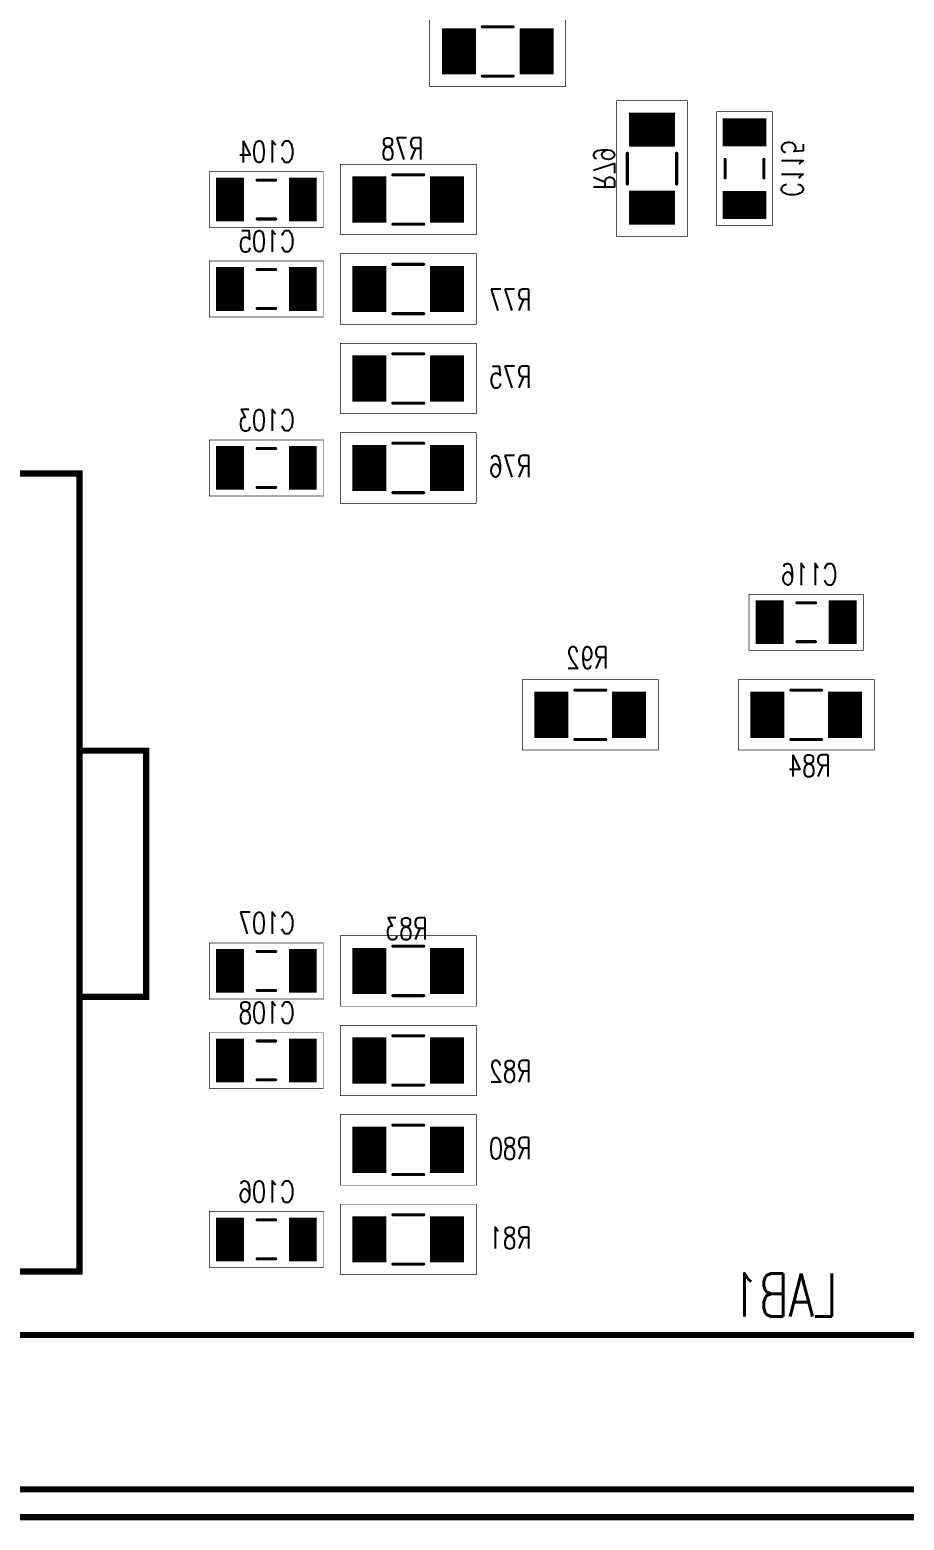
# Model space of a CAD drawing. Extents: x -0.16 to 8.87, y -0.15 to 6.46.
# Drawn here: x 5.691 to 7.109, y -0.005 to 2.41 of the extents above; entities that cross this region are included whole.
import ezdxf
from ezdxf.enums import TextEntityAlignment as Align

# ---------------------------------------------------------------- set-up
doc = ezdxf.new("R2010")
doc.units = 0
doc.linetypes.add('KEEPOUT_00011100$0', pattern=[2, 1, 1])
for name, color, linetype in [('BOARD_OUTLINE_00', 4, 'CONTINUOUS'), ('DRIL_NPLTE_THRU_01', 146, 'CONTINUOUS'), ('DRIL_NPLTE_THRU_02', 3, 'CONTINUOUS'), ('DRIL_NPLTE_THRU_03', 2, 'CONTINUOUS'), ('DRIL_NPLTE_THRU_04', 23, 'CONTINUOUS'), ('DRIL_PLTE_THRU_01', 146, 'CONTINUOUS'), ('DRIL_PLTE_THRU_02', 3, 'CONTINUOUS'), ('DRIL_PLTE_THRU_03', 2, 'CONTINUOUS'), ('DRIL_PLTE_THRU_04', 23, 'CONTINUOUS'), ('DRIL_SYMBOL', 4, 'CONTINUOUS'), ('KEEPOUT_-1', 4, 'CONTINUOUS'), ('KEEPOUT_-2', 2, 'CONTINUOUS'), ('KEEPOUT_01', 2, 'CONTINUOUS'), ('PADS_BOT', 231, 'CONTINUOUS'), ('PADS_INNER', 130, 'CONTINUOUS'), ('PADS_TOP', 130, 'CONTINUOUS'), ('PART_BOT_2DLINE_26', 43, 'CONTINUOUS'), ('PART_BOT_2DLINE_27', 136, 'CONTINUOUS'), ('PART_NAME_29', 183, 'CONTINUOUS'), ('TAG_00', 4, 'CONTINUOUS'), ('TAG_01', 4, 'CONTINUOUS')]:
    doc.layers.add(name, color=color, linetype=linetype)
doc.styles.add('W0$01', font='simplex', dxfattribs={"width": 0.75})

# ---------------------------------------------------------------- blocks, each defined once
blk = doc.blocks.new('BOARD_3')
at = {"layer": 'BOARD_OUTLINE_00', "const_width": 0.01}
blk.add_lwpolyline([(0, 0), (8.7, 0), (8.7, 4), (5.459, 4), (5.459, 6.316), (2.9, 6.316), (2.9, 4), (0, 4)], close=True, dxfattribs=at)
blk = doc.blocks.new('SMOOTH_0$005')
at = {"const_width": 0.0025}
blk.add_lwpolyline([(-0.00125, 0, 1), (0.00125, 0, 1)], format="xyb", close=True, dxfattribs=at)
blk = doc.blocks.new('SMOOTH_0$001')
at = {"const_width": 0.0005}
blk.add_lwpolyline([(-0.00025, 0, 1), (0.00025, 0, 1)], format="xyb", close=True, dxfattribs=at)
blk = doc.blocks.new('PART_BODY_BOT_7')
at = {"layer": 'PART_BOT_2DLINE_26', "const_width": 0.005}
for points in [[(-0.015, 0.0315), (0.015, 0.0315)], [(-0.015, -0.0315), (0.015, -0.0315)]]:
    blk.add_lwpolyline(points, dxfattribs=at)
at = {"layer": 'PART_BOT_2DLINE_27', "const_width": 0.001}
blk.add_lwpolyline([(-0.09252, -0.04528), (0.09252, -0.04528), (0.09252, 0.04528), (-0.09252, 0.04528)], close=True, dxfattribs=at)
at = {"layer": 'PART_BOT_2DLINE_26'}
for p in [(-0.015, 0.0315), (0.015, 0.0315), (-0.015, -0.0315), (0.015, -0.0315)]:
    blk.add_blockref('SMOOTH_0$005', p, dxfattribs=at)
at = {"layer": 'PART_BOT_2DLINE_27'}
for p in [(-0.09252, 0.04528), (0.09252, 0.04528), (-0.09252, -0.04528), (0.09252, -0.04528)]:
    blk.add_blockref('SMOOTH_0$001', p, dxfattribs=at)
blk = doc.blocks.new('DRIL_HOLE_0')
blk.add_lwpolyline([(0, 0, 1), (0, 0, 1)], format="xyb", close=True)
blk = doc.blocks.new('PAD_1')
blk.add_lwpolyline([(0, 0, 1), (0, 0, 1)], format="xyb", close=True)
blk = doc.blocks.new('PAD_3')
at = {"const_width": 0.0453}
blk.add_lwpolyline([(-0.0354, 0), (0.0354, 0)], dxfattribs=at)
blk = doc.blocks.new('STK_BOT_17')
at = {"layer": 'DRIL_NPLTE_THRU_01'}
blk.add_blockref('DRIL_HOLE_0', (0, 0), dxfattribs=at)
at = {"layer": 'DRIL_NPLTE_THRU_02'}
blk.add_blockref('DRIL_HOLE_0', (0, 0), dxfattribs=at)
at = {"layer": 'DRIL_NPLTE_THRU_03'}
blk.add_blockref('DRIL_HOLE_0', (0, 0), dxfattribs=at)
at = {"layer": 'DRIL_NPLTE_THRU_04'}
blk.add_blockref('DRIL_HOLE_0', (0, 0), dxfattribs=at)
at = {"layer": 'PADS_BOT', "rotation": 90}
blk.add_blockref('PAD_3', (0, 0), dxfattribs=at)
at = {"layer": 'PADS_INNER'}
blk.add_blockref('PAD_1', (0, 0), dxfattribs=at)
at = {"layer": 'PADS_TOP'}
blk.add_blockref('PAD_1', (0, 0), dxfattribs=at)
blk = doc.blocks.new('SYM_BOT_5')
for name, p in [('STK_BOT_17', (-0.05906, 0)), ('STK_BOT_17', (0.05906, 0)), ('PART_BODY_BOT_7', (0, 0))]:
    blk.add_blockref(name, p)
blk = doc.blocks.new('PART_BOT_69')
blk.add_blockref('SYM_BOT_5', (0, 0))
at = {"layer": 'PART_NAME_29', "style": 'W0$01', "width": 0.75}
blk.add_text('C103', height=0.035, dxfattribs=at).set_placement((0, 0.06), align=Align.CENTER)
blk = doc.blocks.new('PART_BOT_70')
blk.add_blockref('SYM_BOT_5', (0, 0))
at = {"layer": 'PART_NAME_29', "style": 'W0$01', "width": 0.75}
blk.add_text('C104', height=0.035, dxfattribs=at).set_placement((0, 0.06), align=Align.CENTER)
blk = doc.blocks.new('PART_BOT_71')
blk.add_blockref('SYM_BOT_5', (0, 0))
at = {"layer": 'PART_NAME_29', "style": 'W0$01', "width": 0.75}
blk.add_text('C106', height=0.035, dxfattribs=at).set_placement((0, 0.06), align=Align.CENTER)
blk = doc.blocks.new('PART_BOT_72')
blk.add_blockref('SYM_BOT_5', (0, 0))
at = {"layer": 'PART_NAME_29', "style": 'W0$01', "width": 0.75}
blk.add_text('C107', height=0.035, dxfattribs=at).set_placement((0, 0.06), align=Align.CENTER)
blk = doc.blocks.new('PART_BOT_76')
blk.add_blockref('SYM_BOT_5', (0, 0))
at = {"layer": 'PART_NAME_29', "style": 'W0$01', "width": 0.75}
blk.add_text('C105', height=0.035, dxfattribs=at).set_placement((0, 0.06), align=Align.CENTER)
blk = doc.blocks.new('PART_BOT_77')
blk.add_blockref('SYM_BOT_5', (0, 0))
at = {"layer": 'PART_NAME_29', "style": 'W0$01', "width": 0.75}
blk.add_text('C108', height=0.035, dxfattribs=at).set_placement((0, 0.06), align=Align.CENTER)
blk = doc.blocks.new('PART_BOT_80')
blk.add_blockref('SYM_BOT_5', (0, 0))
at = {"layer": 'PART_NAME_29', "style": 'W0$01', "width": 0.75}
blk.add_text('C115', height=0.035, rotation=180, dxfattribs=at).set_placement((0, -0.06), align=Align.CENTER)
blk = doc.blocks.new('PART_BOT_81')
blk.add_blockref('SYM_BOT_5', (0, 0))
at = {"layer": 'PART_NAME_29', "style": 'W0$01', "width": 0.75}
blk.add_text('C116', height=0.035, rotation=180, dxfattribs=at).set_placement((0.005, -0.06), align=Align.CENTER)
blk = doc.blocks.new('SMOOTH_0$01')
at = {"const_width": 0.005}
blk.add_lwpolyline([(-0.0025, 0, 1), (0.0025, 0, 1)], format="xyb", close=True, dxfattribs=at)
blk = doc.blocks.new('PART_BODY_BOT_11')
at = {"layer": 'KEEPOUT_-1', "linetype": 'KEEPOUT_00011100$0'}
for points in [[(-0.057, 0.305, 1), (-0.337, 0.305, 1)], [(-0.057, -1.293, 1), (-0.337, -1.293, 1)]]:
    blk.add_lwpolyline(points, format="xyb", close=True, dxfattribs=at)
at = {"layer": 'KEEPOUT_-2', "linetype": 'KEEPOUT_00011100$0'}
for points in [[(-0.032, 0.305, 1), (-0.362, 0.305, 1)], [(-0.032, -1.293, 1), (-0.362, -1.293, 1)]]:
    blk.add_lwpolyline(points, format="xyb", close=True, dxfattribs=at)
at = {"layer": 'KEEPOUT_01', "linetype": 'KEEPOUT_00011100$0'}
for points in [[(-0.112, 0.305, 1), (-0.282, 0.305, 1)], [(-0.112, -1.293, 1), (-0.282, -1.293, 1)]]:
    blk.add_lwpolyline(points, format="xyb", close=True, dxfattribs=at)
at = {"layer": 'PART_BOT_2DLINE_26', "const_width": 0.01}
for points in [[(-0.3475, 0.157), (-0.3475, 0.294, -0.414214), (-0.1985, 0.443), (-0.1965, 0.443, -0.414214), (-0.0475, 0.294), (-0.0475, 0.157)], [(-0.3465, -1.145), (-0.3465, -1.284, 0.414214), (-0.1975, -1.433), (-0.1955, -1.433, 0.414214), (-0.0465, -1.284), (-0.0465, -1.145)]]:
    blk.add_lwpolyline(points, format="xyb", dxfattribs=at)
for points in [[(-0.566, 0.152), (0.172, 0.152), (0.172, -1.141), (-0.566, -1.141)], [(-0.566, -0.293), (-0.674, -0.293), (-0.674, -0.692), (-0.566, -0.692)]]:
    blk.add_lwpolyline(points, close=True, dxfattribs=at)
for points in [[(-0.296, 0.07), (-0.336, 0.15)], [(-0.296, 0.07), (-0.256, 0.15)], [(-0.101, 0.07), (-0.141, 0.15)], [(-0.101, 0.07), (-0.061, 0.15)], [(0.172, -0.293), (0.28, -0.293), (0.28, -0.692), (0.172, -0.692)]]:
    blk.add_lwpolyline(points, dxfattribs=at)
at = {"layer": 'TAG_00'}
blk.add_lwpolyline([(0, 0), (0, 0)], dxfattribs=at)
blk.add_lwpolyline([(0, 0), (0, 0)], dxfattribs=at)
at = {"layer": 'TAG_01'}
blk.add_lwpolyline([(0, 0), (0, 0)], dxfattribs=at)
blk.add_lwpolyline([(0, 0), (0, 0)], dxfattribs=at)
at = {"layer": 'PART_BOT_2DLINE_26'}
for p in [(-0.3475, 0.294), (-0.566, 0.152), (-0.3475, 0.157), (-0.336, 0.15), (-0.256, 0.15), (-0.141, 0.15), (-0.061, 0.15), (0.172, 0.152), (-0.296, 0.07), (-0.296, 0.07), (-0.101, 0.07), (-0.101, 0.07), (-0.674, -0.293), (-0.566, -0.293), (0.172, -0.293), (0.28, -0.293), (-0.674, -0.692), (-0.566, -0.692), (0.172, -0.692), (0.28, -0.692), (-0.566, -1.141), (-0.3465, -1.145), (0.172, -1.141), (-0.3465, -1.284)]:
    blk.add_blockref('SMOOTH_0$01', p, dxfattribs=at)
blk = doc.blocks.new('DRIL_SYMBOL_0$063')
at = {"layer": 'DRIL_SYMBOL', "const_width": 0.002}
for points in [[(-0.01, 0), (0.01, 0)], [(0, -0.01), (0, 0.01)]]:
    blk.add_lwpolyline(points, dxfattribs=at)
blk = doc.blocks.new('DRIL_HOLE_0$063')
at = {"const_width": 0.0315}
blk.add_lwpolyline([(-0.01575, 0, 1), (0.01575, 0, 1)], format="xyb", close=True, dxfattribs=at)
blk.add_blockref('DRIL_SYMBOL_0$063', (0, 0))
blk = doc.blocks.new('PAD_8')
at = {"const_width": 0.0585}
blk.add_lwpolyline([(0, -0.02925, 1), (0, 0.02925, 1)], format="xyb", close=True, dxfattribs=at)
blk = doc.blocks.new('PAD_9')
at = {"const_width": 0.117}
blk.add_lwpolyline([(-0.0585, 0), (0.0585, 0)], dxfattribs=at)
blk = doc.blocks.new('STK_BOT_23')
at = {"layer": 'DRIL_PLTE_THRU_01'}
blk.add_blockref('DRIL_HOLE_0$063', (0, 0), dxfattribs=at)
at = {"layer": 'DRIL_PLTE_THRU_02'}
blk.add_blockref('DRIL_HOLE_0$063', (0, 0), dxfattribs=at)
at = {"layer": 'DRIL_PLTE_THRU_03'}
blk.add_blockref('DRIL_HOLE_0$063', (0, 0), dxfattribs=at)
at = {"layer": 'DRIL_PLTE_THRU_04'}
blk.add_blockref('DRIL_HOLE_0$063', (0, 0), dxfattribs=at)
at = {"layer": 'PADS_BOT'}
blk.add_blockref('PAD_9', (0, 0), dxfattribs=at)
at = {"layer": 'PADS_INNER'}
blk.add_blockref('PAD_8', (0, 0), dxfattribs=at)
at = {"layer": 'PADS_TOP'}
blk.add_blockref('PAD_9', (0, 0), dxfattribs=at)
blk = doc.blocks.new('STK_BOT_22')
at = {"layer": 'DRIL_PLTE_THRU_01'}
blk.add_blockref('DRIL_HOLE_0$063', (0, 0), dxfattribs=at)
at = {"layer": 'DRIL_PLTE_THRU_02'}
blk.add_blockref('DRIL_HOLE_0$063', (0, 0), dxfattribs=at)
at = {"layer": 'DRIL_PLTE_THRU_03'}
blk.add_blockref('DRIL_HOLE_0$063', (0, 0), dxfattribs=at)
at = {"layer": 'DRIL_PLTE_THRU_04'}
blk.add_blockref('DRIL_HOLE_0$063', (0, 0), dxfattribs=at)
at = {"layer": 'PADS_BOT'}
blk.add_blockref('PAD_8', (0, 0), dxfattribs=at)
at = {"layer": 'PADS_INNER'}
blk.add_blockref('PAD_8', (0, 0), dxfattribs=at)
at = {"layer": 'PADS_TOP'}
blk.add_blockref('PAD_8', (0, 0), dxfattribs=at)
blk = doc.blocks.new('DRIL_SYMBOL_0$13')
at = {"layer": 'DRIL_SYMBOL', "const_width": 0.002}
for points in [[(-0.01, 0), (0.01, 0)], [(0, -0.01), (0, 0.01)]]:
    blk.add_lwpolyline(points, dxfattribs=at)
blk = doc.blocks.new('DRIL_HOLE_0$13')
at = {"const_width": 0.065}
blk.add_lwpolyline([(-0.0325, 0, 1), (0.0325, 0, 1)], format="xyb", close=True, dxfattribs=at)
blk.add_blockref('DRIL_SYMBOL_0$13', (0, 0))
blk = doc.blocks.new('PAD_10')
at = {"const_width": 0.065}
blk.add_lwpolyline([(0, -0.0325, 1), (0, 0.0325, 1)], format="xyb", close=True, dxfattribs=at)
blk = doc.blocks.new('STK_BOT_24')
at = {"layer": 'DRIL_NPLTE_THRU_01'}
blk.add_blockref('DRIL_HOLE_0$13', (0, 0), dxfattribs=at)
at = {"layer": 'DRIL_NPLTE_THRU_02'}
blk.add_blockref('DRIL_HOLE_0$13', (0, 0), dxfattribs=at)
at = {"layer": 'DRIL_NPLTE_THRU_03'}
blk.add_blockref('DRIL_HOLE_0$13', (0, 0), dxfattribs=at)
at = {"layer": 'DRIL_NPLTE_THRU_04'}
blk.add_blockref('DRIL_HOLE_0$13', (0, 0), dxfattribs=at)
at = {"layer": 'PADS_BOT'}
blk.add_blockref('PAD_10', (0, 0), dxfattribs=at)
at = {"layer": 'PADS_INNER'}
blk.add_blockref('PAD_10', (0, 0), dxfattribs=at)
at = {"layer": 'PADS_TOP'}
blk.add_blockref('PAD_10', (0, 0), dxfattribs=at)
blk = doc.blocks.new('SYM_BOT_9')
for name, p in [('PART_BODY_BOT_11', (0, 0)), ('STK_BOT_24', (-0.197, 0.305)), ('STK_BOT_22', (-0.394, 0)), ('STK_BOT_22', (-0.197, 0)), ('STK_BOT_23', (0, 0)), ('STK_BOT_22', (-0.394, -0.197)), ('STK_BOT_22', (-0.197, -0.197)), ('STK_BOT_22', (0, -0.197)), ('STK_BOT_22', (-0.394, -0.394)), ('STK_BOT_22', (-0.197, -0.394)), ('STK_BOT_22', (0, -0.394)), ('STK_BOT_22', (-0.394, -0.591)), ('STK_BOT_22', (-0.197, -0.591)), ('STK_BOT_22', (0, -0.591)), ('STK_BOT_22', (-0.394, -0.788)), ('STK_BOT_22', (-0.197, -0.788)), ('STK_BOT_22', (0, -0.788)), ('STK_BOT_22', (-0.394, -0.985)), ('STK_BOT_22', (-0.197, -0.985)), ('STK_BOT_22', (0, -0.985)), ('STK_BOT_24', (-0.197, -1.293))]:
    blk.add_blockref(name, p)
blk = doc.blocks.new('PART_BOT_127')
blk.add_blockref('SYM_BOT_9', (0, 0))
at = {"layer": 'PART_NAME_29', "style": 'W0$01', "width": 0.75}
blk.add_text('JP1', height=0.07, rotation=180, dxfattribs=at).set_placement((-0.56, 0.275), align=Align.CENTER)
blk = doc.blocks.new('PART_BODY_BOT_21')
at = {"layer": 'PART_BOT_2DLINE_26', "const_width": 0.005}
for points in [[(-0.025, 0.04), (0.025, 0.04)], [(-0.025, -0.04), (0.025, -0.04)]]:
    blk.add_lwpolyline(points, dxfattribs=at)
at = {"layer": 'PART_BOT_2DLINE_27', "const_width": 0.001}
blk.add_lwpolyline([(-0.11024, -0.05709), (0.11024, -0.05709), (0.11024, 0.05709), (-0.11024, 0.05709)], close=True, dxfattribs=at)
at = {"layer": 'PART_BOT_2DLINE_26'}
for p in [(-0.025, 0.04), (0.025, 0.04), (-0.025, -0.04), (0.025, -0.04)]:
    blk.add_blockref('SMOOTH_0$005', p, dxfattribs=at)
at = {"layer": 'PART_BOT_2DLINE_27'}
for p in [(-0.11024, 0.05709), (0.11024, 0.05709), (-0.11024, -0.05709), (0.11024, -0.05709)]:
    blk.add_blockref('SMOOTH_0$001', p, dxfattribs=at)
blk = doc.blocks.new('PAD_21')
at = {"const_width": 0.0551}
blk.add_lwpolyline([(-0.0374, 0), (0.0374, 0)], dxfattribs=at)
blk = doc.blocks.new('STK_BOT_39')
at = {"layer": 'DRIL_NPLTE_THRU_01'}
blk.add_blockref('DRIL_HOLE_0', (0, 0), dxfattribs=at)
at = {"layer": 'DRIL_NPLTE_THRU_02'}
blk.add_blockref('DRIL_HOLE_0', (0, 0), dxfattribs=at)
at = {"layer": 'DRIL_NPLTE_THRU_03'}
blk.add_blockref('DRIL_HOLE_0', (0, 0), dxfattribs=at)
at = {"layer": 'DRIL_NPLTE_THRU_04'}
blk.add_blockref('DRIL_HOLE_0', (0, 0), dxfattribs=at)
at = {"layer": 'PADS_BOT', "rotation": 90}
blk.add_blockref('PAD_21', (0, 0), dxfattribs=at)
at = {"layer": 'PADS_INNER'}
blk.add_blockref('PAD_1', (0, 0), dxfattribs=at)
at = {"layer": 'PADS_TOP'}
blk.add_blockref('PAD_1', (0, 0), dxfattribs=at)
blk = doc.blocks.new('SYM_BOT_19')
for name, p in [('PART_BODY_BOT_21', (0, 0)), ('STK_BOT_39', (-0.06299, 0)), ('STK_BOT_39', (0.06299, 0))]:
    blk.add_blockref(name, p)
blk = doc.blocks.new('PART_BOT_182')
blk.add_blockref('SYM_BOT_19', (0, 0))
at = {"layer": 'PART_NAME_29', "style": 'W0$01', "width": 0.75}
blk.add_text('R91', height=0.035, rotation=180, dxfattribs=at).set_placement((0.005, -0.07), align=Align.CENTER)
blk = doc.blocks.new('PART_BOT_183')
blk.add_blockref('SYM_BOT_19', (0, 0))
at = {"layer": 'PART_NAME_29', "style": 'W0$01', "width": 0.75}
blk.add_text('R92', height=0.035, rotation=180, dxfattribs=at).set_placement((-0.005, -0.075), align=Align.CENTER)
blk = doc.blocks.new('PART_BOT_211')
blk.add_blockref('SYM_BOT_19', (0, 0))
at = {"layer": 'PART_NAME_29', "style": 'W0$01', "width": 0.75}
blk.add_text('R75', height=0.035, rotation=180, dxfattribs=at).set_placement((0.165, 0.015), align=Align.CENTER)
blk = doc.blocks.new('PART_BOT_212')
blk.add_blockref('SYM_BOT_19', (0, 0))
at = {"layer": 'PART_NAME_29', "style": 'W0$01', "width": 0.75}
blk.add_text('R76', height=0.035, dxfattribs=at).set_placement((-0.165, -0.015), align=Align.CENTER)
blk = doc.blocks.new('PART_BOT_213')
blk.add_blockref('SYM_BOT_19', (0, 0))
at = {"layer": 'PART_NAME_29', "style": 'W0$01', "width": 0.75}
blk.add_text('R77', height=0.035, rotation=180, dxfattribs=at).set_placement((0.165, 0.035), align=Align.CENTER)
blk = doc.blocks.new('PART_BOT_214')
blk.add_blockref('SYM_BOT_19', (0, 0))
at = {"layer": 'PART_NAME_29', "style": 'W0$01', "width": 0.75}
blk.add_text('R78', height=0.035, dxfattribs=at).set_placement((0.01, 0.065), align=Align.CENTER)
blk = doc.blocks.new('PART_BOT_215')
blk.add_blockref('SYM_BOT_19', (0, 0))
at = {"layer": 'PART_NAME_29', "style": 'W0$01', "width": 0.75}
blk.add_text('R79', height=0.035, rotation=180, dxfattribs=at).set_placement((0, 0.095), align=Align.CENTER)
blk = doc.blocks.new('PART_BOT_217')
blk.add_blockref('SYM_BOT_19', (0, 0))
at = {"layer": 'PART_NAME_29', "style": 'W0$01', "width": 0.75}
blk.add_text('R80', height=0.035, rotation=180, dxfattribs=at).set_placement((0.165, 0.015), align=Align.CENTER)
blk = doc.blocks.new('PART_BOT_218')
blk.add_blockref('SYM_BOT_19', (0, 0))
at = {"layer": 'PART_NAME_29', "style": 'W0$01', "width": 0.75}
blk.add_text('R81', height=0.035, dxfattribs=at).set_placement((-0.165, -0.015), align=Align.CENTER)
blk = doc.blocks.new('PART_BOT_219')
blk.add_blockref('SYM_BOT_19', (0, 0))
at = {"layer": 'PART_NAME_29', "style": 'W0$01', "width": 0.75}
blk.add_text('R82', height=0.035, rotation=180, dxfattribs=at).set_placement((0.165, 0.035), align=Align.CENTER)
blk = doc.blocks.new('PART_BOT_220')
blk.add_blockref('SYM_BOT_19', (0, 0))
at = {"layer": 'PART_NAME_29', "style": 'W0$01', "width": 0.75}
blk.add_text('R83', height=0.035, dxfattribs=at).set_placement((0.003, 0.051), align=Align.CENTER)
blk = doc.blocks.new('PART_BOT_221')
blk.add_blockref('SYM_BOT_19', (0, 0))
at = {"layer": 'PART_NAME_29', "style": 'W0$01', "width": 0.75}
blk.add_text('R84', height=0.035, rotation=180, dxfattribs=at).set_placement((0.005, 0.1), align=Align.CENTER)
blk = doc.blocks.new('PART_BODY_BOT_37')
at = {"layer": 'PART_BOT_2DLINE_26', "const_width": 0.01}
blk.add_lwpolyline([(0, 0), (2, 0), (2, 0.25), (0, 0.25)], close=True, dxfattribs=at)
at = {"layer": 'PART_BOT_2DLINE_26'}
for p in [(0, 0.25), (2, 0.25), (0, 0), (2, 0)]:
    blk.add_blockref('SMOOTH_0$01', p, dxfattribs=at)
blk = doc.blocks.new('STK_BOT_58')
at = {"layer": 'DRIL_NPLTE_THRU_01'}
blk.add_blockref('DRIL_HOLE_0', (0, 0), dxfattribs=at)
at = {"layer": 'DRIL_NPLTE_THRU_02'}
blk.add_blockref('DRIL_HOLE_0', (0, 0), dxfattribs=at)
at = {"layer": 'DRIL_NPLTE_THRU_03'}
blk.add_blockref('DRIL_HOLE_0', (0, 0), dxfattribs=at)
at = {"layer": 'DRIL_NPLTE_THRU_04'}
blk.add_blockref('DRIL_HOLE_0', (0, 0), dxfattribs=at)
at = {"layer": 'PADS_BOT'}
blk.add_blockref('PAD_1', (0, 0), dxfattribs=at)
at = {"layer": 'PADS_INNER'}
blk.add_blockref('PAD_1', (0, 0), dxfattribs=at)
at = {"layer": 'PADS_TOP'}
blk.add_blockref('PAD_1', (0, 0), dxfattribs=at)
blk = doc.blocks.new('SYM_BOT_35')
for name in ['PART_BODY_BOT_37', 'STK_BOT_58']:
    blk.add_blockref(name, (0, 0))
blk = doc.blocks.new('PART_BOT_313')
blk.add_blockref('SYM_BOT_35', (0, 0))
at = {"layer": 'PART_NAME_29', "style": 'W0$01', "width": 0.75}
blk.add_text('LAB1', height=0.07, dxfattribs=at).set_placement((0.655, 0.28), align=Align.CENTER)

msp = doc.modelspace()

# ---------------------------------------------------------------- block references
msp.add_blockref('BOARD_3', (0, 0))
at = {"xscale": -1}
for name, p, rotation in [('PART_BOT_182', (6.45, 2.375), -180), ('PART_BOT_215', (6.7, 2.185), -270), ('PART_BOT_80', (6.85, 2.185), -270), ('PART_BOT_213', (6.305, 1.99), -180), ('PART_BOT_127', (5.6, 0.55), -180), ('PART_BOT_211', (6.305, 1.845), -180), ('PART_BOT_81', (6.95, 1.45), -180), ('PART_BOT_183', (6.6, 1.3), -180), ('PART_BOT_221', (6.95, 1.3), -180), ('PART_BOT_219', (6.305, 0.74), -180), ('PART_BOT_217', (6.305, 0.595), -180)]:
    msp.add_blockref(name, p, dxfattribs=dict(at, rotation=rotation))
for name, p in [('PART_BOT_70', (6.075, 2.135)), ('PART_BOT_214', (6.305, 2.135)), ('PART_BOT_76', (6.075, 1.99)), ('PART_BOT_69', (6.075, 1.7)), ('PART_BOT_212', (6.305, 1.7)), ('PART_BOT_72', (6.075, 0.885)), ('PART_BOT_220', (6.305, 0.885)), ('PART_BOT_77', (6.075, 0.74)), ('PART_BOT_71', (6.075, 0.45)), ('PART_BOT_218', (6.305, 0.45)), ('PART_BOT_313', (7.57, 0.045))]:
    msp.add_blockref(name, p, dxfattribs=at)

doc.saveas('drawing.dxf')
